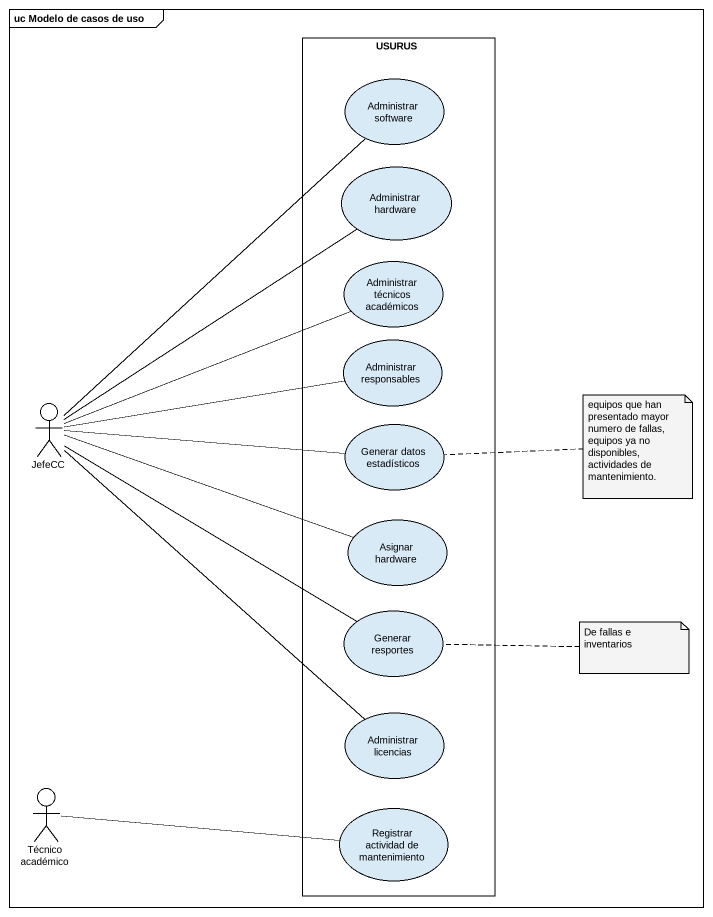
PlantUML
@startuml
mainframe uc Modelo de casos de uso
rectangle USURUS {
  usecase "Administrar software" as Administrar_software
  usecase "Administrar hardware" as Administrar_hardware
  usecase "Administrar técnicos académicos" as Administrar_técnicos
  usecase "Administrar responsables" as Administrar_responsables
  usecase "Generar datos estadísticos" as Generar_datos_estadísticos
  usecase "Asignar hardware" as Asignar_hardware
  usecase "Generar resportes" as Generar_resportes
  usecase "Administrar licencias" as Administrar_licencias
  usecase "Registrar actividad de mantenimiento" as Registrar_actividad_de
}
actor JefeCC
actor "Técnico académico" as Técnico_académico
JefeCC -up- Administrar_software
JefeCC -up- Administrar_hardware
JefeCC -right- Administrar_técnicos
JefeCC -right- Administrar_responsables
JefeCC -right- Generar_datos_estadísticos
JefeCC -right- Asignar_hardware
JefeCC -right- Generar_resportes
JefeCC -- Administrar_licencias
Técnico_académico -right- Registrar_actividad_de
note right of Generar_datos_estadísticos : equipos que han presentado mayor numero de fallas, equipos ya no disponibles, actividades de mantenimiento.
note right of Generar_resportes : De fallas e inventarios
@enduml
